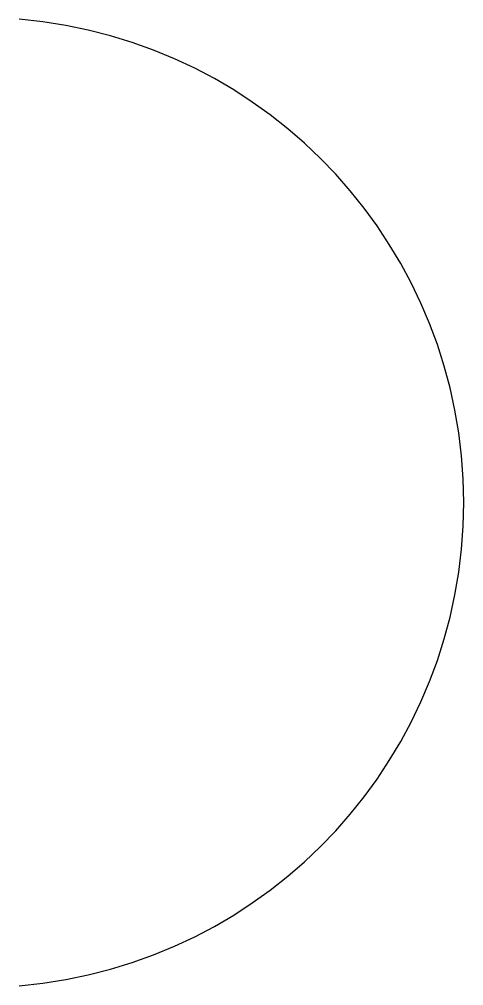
# Model space of a CAD drawing. Extents: x 327 to 360, y -35.9 to 35.9.
import ezdxf

# ---------------------------------------------------------------- set-up
doc = ezdxf.new("R2010")
doc.units = 0
doc.header["$LTSCALE"] = 0.375
doc.header["$MEASUREMENT"] = 0
doc.layers.get('0').update_dxf_attribs({"linetype": 'CONTINUOUS'})

msp = doc.modelspace()

# ---------------------------------------------------------------- linework, layer by layer
msp.add_arc((324, 0), 36, 274.78019, 85.21981)

doc.saveas('drawing.dxf')
